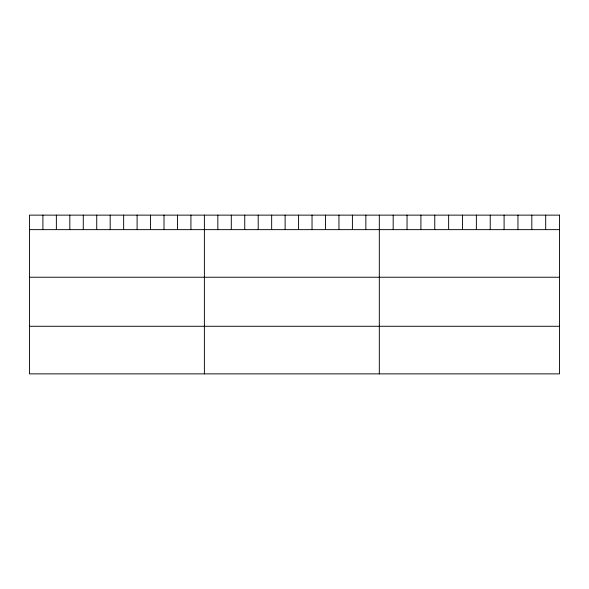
<?xml version="1.0" encoding="UTF-8"?>
<svg xmlns="http://www.w3.org/2000/svg" width="589" height="589" viewBox="0 0 589 589"><rect width="100%" height="100%" fill="white"/><g stroke="black" fill="none" stroke-linecap="round" stroke-linejoin="round"><path stroke-width="0.88" d="M29.45 229.636L559.55 229.636M29.45 277.235L559.55 277.235M29.45 326.277L559.55 326.277M545.686 215.132L545.686 229.636M531.823 215.132L531.823 229.636M517.959 215.132L517.959 229.636M504.096 215.132L504.096 229.636M490.232 215.132L490.232 229.636M476.368 215.132L476.368 229.636M462.498 215.132L462.498 229.636M448.634 215.132L448.634 229.636M434.77 215.132L434.77 229.636M420.907 215.132L420.907 229.636M407.043 215.132L407.043 229.636M393.18 215.132L393.18 229.636M379.316 215.132L379.316 373.868M365.857 215.132L365.857 229.636M352.406 215.132L352.406 229.636M338.947 215.132L338.947 229.636M325.489 215.132L325.489 229.636M312.037 215.132L312.037 229.636M298.579 215.132L298.579 229.636M285.12 215.132L285.12 229.636M271.662 215.132L271.662 229.636M258.21 215.132L258.21 229.636M244.752 215.132L244.752 229.636M231.293 215.132L231.293 229.636M217.842 215.132L217.842 229.636M204.383 215.132L204.383 373.868M190.924 215.132L190.924 229.636M177.473 215.132L177.473 229.636M164.014 215.132L164.014 229.636M150.556 215.132L150.556 229.636M137.104 215.132L137.104 229.636M123.646 215.132L123.646 229.636M110.187 215.132L110.187 229.636M96.729 215.132L96.729 229.636M83.277 215.132L83.277 229.636M69.819 215.132L69.819 229.636M56.36 215.132L56.36 229.636M42.909 215.132L42.909 229.636M559.55 215.132L29.45 215.132L29.45 373.868L559.55 373.868L559.55 215.132"/></g></svg>
